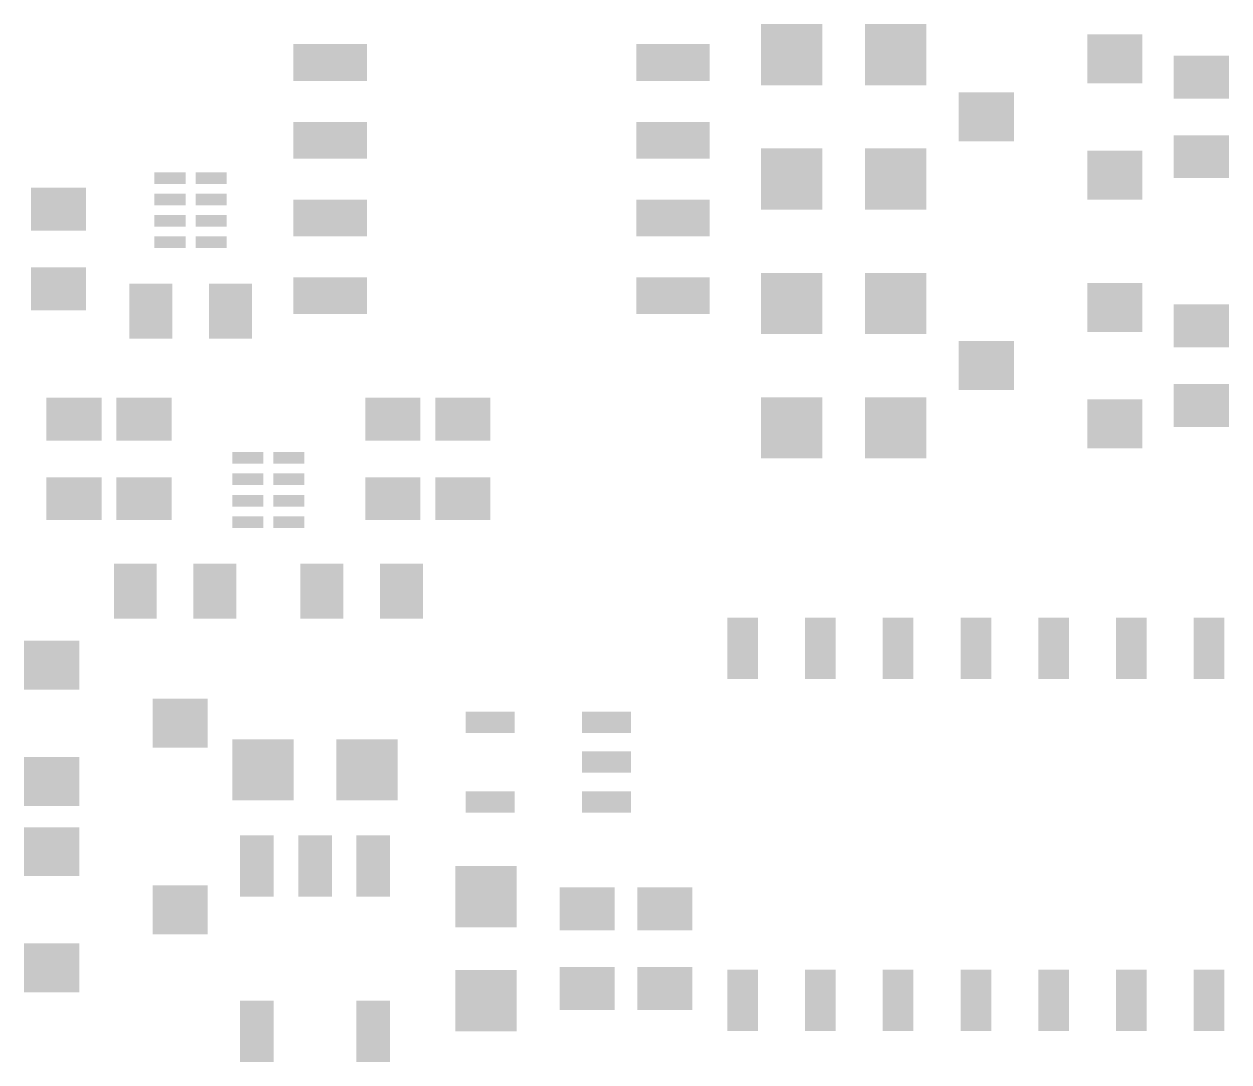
# Model space of a CAD drawing. Extents: x 12 to 31.7, y 10.2 to 27.2.
import ezdxf

# ---------------------------------------------------------------- set-up
doc = ezdxf.new("R2010")
doc.units = 0
doc.layers.add('31', color=253, linetype='CONTINUOUS')

# ---------------------------------------------------------------- blocks, each defined once
blk = doc.blocks.new('RECT')
blk.add_solid([(-0.5, -0.5), (0.5, -0.5), (-0.5, 0.5), (0.5, 0.5)])

msp = doc.modelspace()

# ---------------------------------------------------------------- block references
at = {"layer": '31'}
for p in [(24.55, 26.67), (26.25, 26.67), (24.55, 24.638), (26.25, 24.638), (24.55, 22.606), (26.25, 22.606), (24.55, 20.574), (26.25, 20.574), (15.914, 14.986), (17.614, 14.986)]:
    msp.add_blockref('RECT', p, dxfattribs=at)
for p, xscale, yscale, rotation in [((29.829, 26.604), 0.8, 0.9, 90), ((17.012, 26.543), 0.6, 1.2, 270), ((22.612, 26.543), 0.6, 1.2, 270), ((31.242, 26.304), 0.7, 0.9, 90), ((27.729, 25.654), 0.8, 0.9, 90), ((17.012, 25.273), 0.6, 1.2, 270), ((22.612, 25.273), 0.6, 1.2, 270), ((31.242, 25.004), 0.7, 0.9, 90), ((29.829, 24.704), 0.8, 0.9, 90), ((14.397, 24.655), 0.51, 0.19, 180), ((15.067, 24.655), 0.51, 0.19, 180), ((12.573, 24.145), 0.7, 0.9, 270), ((14.397, 24.305), 0.51, 0.19, 180), ((15.067, 24.305), 0.51, 0.19, 180), ((17.012, 24.003), 0.6, 1.2, 270), ((22.612, 24.003), 0.6, 1.2, 270), ((14.397, 23.955), 0.51, 0.19, 180), ((15.067, 23.955), 0.51, 0.19, 180), ((14.397, 23.605), 0.51, 0.19, 180), ((15.067, 23.605), 0.51, 0.19, 180), ((12.573, 22.845), 0.7, 0.9, 270), ((17.012, 22.733), 0.6, 1.2, 270), ((22.612, 22.733), 0.6, 1.2, 270), ((29.829, 22.54), 0.8, 0.9, 90), ((31.242, 22.24), 0.7, 0.9, 270), ((27.729, 21.59), 0.8, 0.9, 90), ((31.242, 20.94), 0.7, 0.9, 270), ((12.827, 20.716), 0.7, 0.9, 270), ((13.97, 20.716), 0.7, 0.9, 270), ((18.034, 20.716), 0.7, 0.9, 270), ((19.177, 20.716), 0.7, 0.9, 270), ((29.829, 20.64), 0.8, 0.9, 90), ((15.667, 20.083), 0.51, 0.19, 180), ((16.337, 20.083), 0.51, 0.19, 180), ((12.827, 19.416), 0.7, 0.9, 270), ((13.97, 19.416), 0.7, 0.9, 270), ((15.667, 19.733), 0.51, 0.19, 180), ((16.337, 19.733), 0.51, 0.19, 180), ((18.034, 19.416), 0.7, 0.9, 270), ((19.177, 19.416), 0.7, 0.9, 270), ((15.667, 19.383), 0.51, 0.19, 180), ((16.337, 19.383), 0.51, 0.19, 180), ((15.667, 19.033), 0.51, 0.19, 180), ((16.337, 19.033), 0.51, 0.19, 180), ((13.828, 17.907), 0.7, 0.9, 180), ((15.128, 17.907), 0.7, 0.9, 180), ((12.462, 16.698), 0.8, 0.9, 270), ((14.562, 15.748), 0.8, 0.9, 270), ((19.624, 15.763), 0.35, 0.8, 90), ((21.524, 15.763), 0.35, 0.8, 90), ((12.462, 14.798), 0.8, 0.9, 270), ((21.524, 15.113), 0.35, 0.8, 90), ((19.624, 14.463), 0.35, 0.8, 90), ((21.524, 14.463), 0.35, 0.8, 90), ((12.462, 13.65), 0.8, 0.9, 270), ((14.562, 12.7), 0.8, 0.9, 270), ((21.209, 12.715), 0.7, 0.9, 90), ((22.479, 12.715), 0.7, 0.9, 270), ((12.462, 11.75), 0.8, 0.9, 270), ((21.209, 11.415), 0.7, 0.9, 90), ((22.479, 11.415), 0.7, 0.9, 270)]:
    msp.add_blockref('RECT', p, dxfattribs=dict(at, xscale=xscale, yscale=yscale, rotation=rotation))
at = {"layer": '31', "xscale": 0.7, "yscale": 0.9}
for p in [(14.082, 22.479), (15.382, 22.479), (16.876, 17.907), (18.176, 17.907)]:
    msp.add_blockref('RECT', p, dxfattribs=at)
at = {"layer": '31', "xscale": 0.5}
for p in [(23.749, 16.972), (25.019, 16.972), (26.289, 16.972), (27.559, 16.972), (28.829, 16.972), (30.099, 16.972), (31.369, 16.972), (23.749, 11.222), (25.019, 11.222), (26.289, 11.222), (27.559, 11.222), (28.829, 11.222), (30.099, 11.222), (31.369, 11.222)]:
    msp.add_blockref('RECT', p, dxfattribs=at)
at = {"layer": '31', "xscale": 0.55, "rotation": 180}
for p in [(15.814, 13.415), (16.764, 13.415), (17.714, 13.415), (15.814, 10.715), (17.714, 10.715)]:
    msp.add_blockref('RECT', p, dxfattribs=at)
at = {"layer": '31', "rotation": 90}
for p in [(19.558, 12.915), (19.558, 11.215)]:
    msp.add_blockref('RECT', p, dxfattribs=at)

doc.saveas('drawing.dxf')
